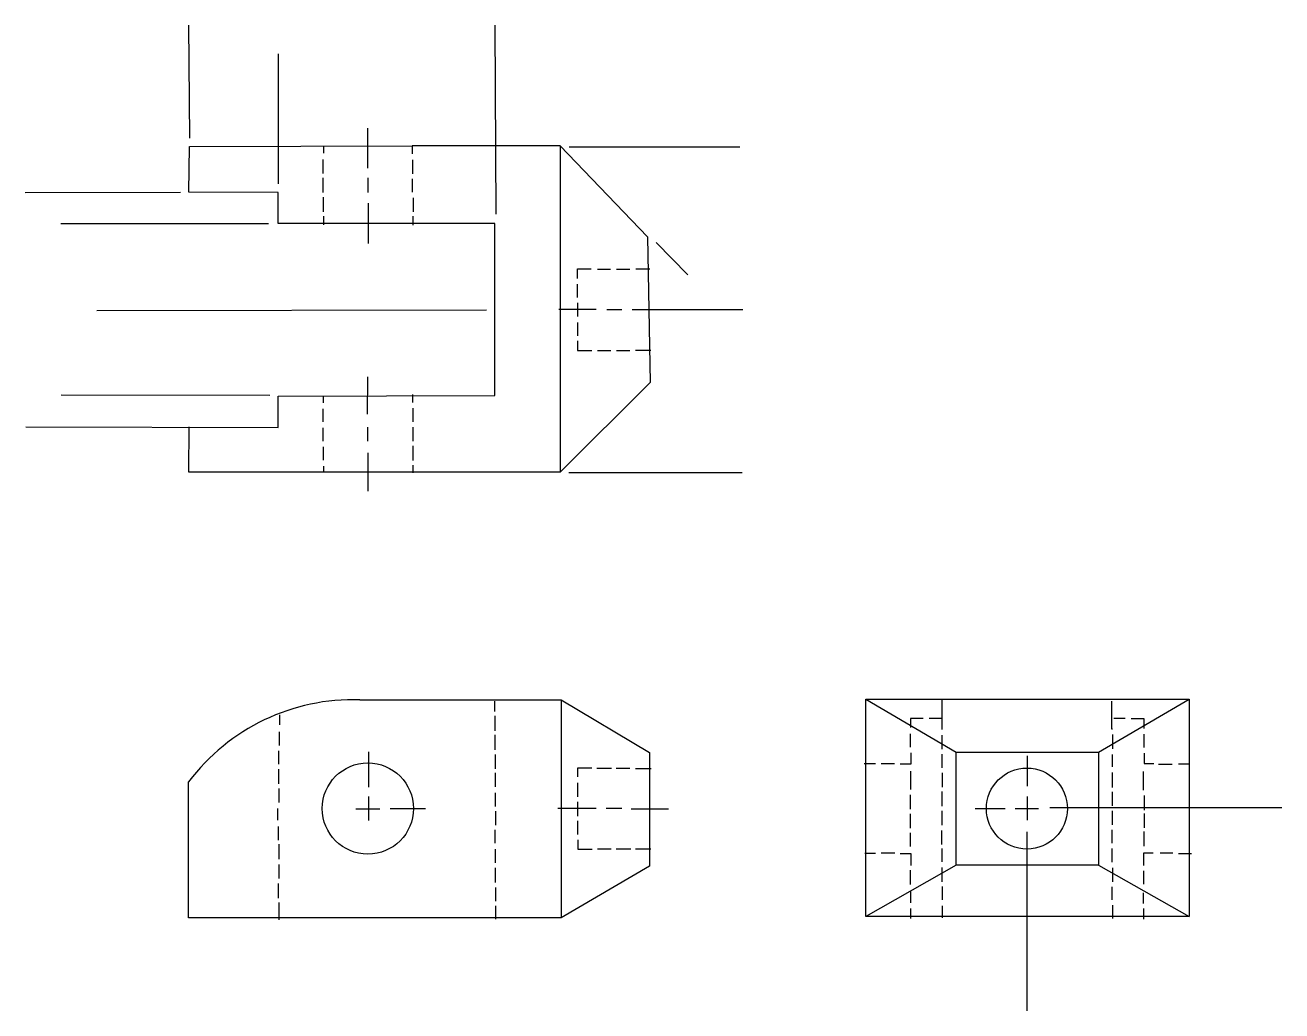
# Model space of a CAD drawing. Header units: millimetres. Extents: x 0.5 to 9.22, y 0.71 to 7.55.
import ezdxf

# ---------------------------------------------------------------- set-up
doc = ezdxf.new("R2010")
doc.units = ezdxf.units.MM

msp = doc.modelspace()

# ---------------------------------------------------------------- linework, layer by layer
for p, q in [((1.6307, 7.5503), (1.6375, 6.767)), ((3.7551, 7.5498), (3.7613, 6.2395)), ((2.2522, 7.35), (2.2522, 6.4501)), ((2.8723, 6.8353), (2.8723, 6.5586)), ((1.6317, 6.3902), (1.6375, 6.7085)), ((1.6375, 6.7085), (3.1829, 6.7127)), ((2.5658, 6.7076), (2.5658, 6.6613)), ((4.2083, 6.7127), (3.1829, 6.7127)), ((3.1829, 6.7127), (3.1829, 6.6582)), ((4.2083, 6.7127), (4.2078, 4.4484)), ((4.2083, 6.7127), (4.8141, 6.0804)), ((4.2714, 6.7059), (5.4555, 6.7059)), ((2.5632, 6.6169), (2.5632, 6.5201)), ((3.1848, 6.6154), (3.1848, 6.5181)), ((2.5632, 6.4902), (2.5632, 6.3898)), ((2.8738, 6.4899), (2.8738, 6.3897)), ((3.1829, 6.4841), (3.1829, 6.3916)), ((0.4968, 6.3896), (1.5744, 6.3915)), ((2.2525, 6.3899), (1.6317, 6.3902)), ((2.2531, 6.1731), (2.2525, 6.3899)), ((2.5644, 6.3564), (2.5644, 6.2549)), ((2.8768, 6.3149), (2.8768, 6.0353)), ((3.1876, 6.3529), (3.1876, 6.2556)), ((2.5665, 6.2242), (2.5665, 6.1636)), ((3.1858, 6.2254), (3.1858, 6.1621)), ((0.7441, 6.1731), (2.186, 6.1731)), ((3.7548, 6.1731), (2.2531, 6.1731)), ((3.7558, 4.9795), (3.7548, 6.1731)), ((4.8141, 6.0804), (4.8321, 5.0717)), ((4.8745, 6.0415), (5.0941, 5.8176)), ((4.3294, 5.792), (4.3294, 5.8596)), ((4.3294, 5.8596), (4.4244, 5.8596)), ((4.4675, 5.8564), (4.5586, 5.8564)), ((4.5991, 5.8564), (4.6922, 5.8564)), ((4.7336, 5.859), (4.83, 5.8585)), ((4.3274, 5.7534), (4.3274, 5.66)), ((4.3289, 5.623), (4.3289, 5.529)), ((0.9953, 5.5713), (3.6966, 5.5744)), ((4.4572, 5.5769), (4.1985, 5.5769)), ((4.5322, 5.5772), (4.6355, 5.5772)), ((4.7074, 5.5777), (5.4748, 5.5777)), ((4.3298, 5.4878), (4.3298, 5.3946)), ((4.3298, 5.3588), (4.3298, 5.2916)), ((4.3298, 5.2916), (4.4284, 5.2916)), ((4.4682, 5.2933), (4.5603, 5.2933)), ((4.5996, 5.2935), (4.6922, 5.2935)), ((4.7308, 5.2941), (4.8381, 5.2941)), ((2.8722, 5.1107), (2.8702, 4.8502)), ((4.8321, 5.0717), (4.2078, 4.4484)), ((0.7475, 4.9859), (2.1933, 4.982)), ((2.2529, 4.9755), (3.7558, 4.9795)), ((2.2529, 4.7589), (2.2529, 4.9755)), ((2.5674, 4.9306), (2.5674, 4.974)), ((3.1849, 4.9862), (3.1849, 4.9307)), ((2.5647, 4.7972), (2.5647, 4.8884)), ((3.1855, 4.8931), (3.1855, 4.7975)), ((0.5008, 4.7626), (2.2529, 4.7589)), ((1.6321, 4.4475), (1.6353, 4.7624)), ((2.5631, 4.757), (2.5631, 4.6642)), ((2.8722, 4.7614), (2.8722, 4.6627)), ((3.1874, 4.7612), (3.1874, 4.6627)), ((2.5639, 4.6248), (2.5639, 4.5321)), ((3.1856, 4.6301), (3.1856, 4.5292)), ((2.8742, 4.5818), (2.8742, 4.3173)), ((4.2078, 4.4484), (1.6321, 4.4475)), ((2.566, 4.4906), (2.566, 4.4511)), ((3.188, 4.4435), (3.188, 4.4972)), ((4.2692, 4.4467), (5.4719, 4.4467)), ((2.819, 2.8692), (4.2164, 2.8692)), ((3.7564, 2.7879), (3.7564, 2.8592)), ((4.2164, 2.8692), (4.2164, 1.3556)), ((4.2164, 2.8692), (4.8283, 2.5028)), ((6.3298, 2.8722), (6.9565, 2.5048)), ((6.3298, 2.8722), (6.8568, 2.8722)), ((6.8568, 2.8722), (6.8568, 2.6627)), ((7.9441, 2.5048), (8.5714, 2.8722)), ((8.0365, 2.6648), (8.0365, 2.8599)), ((2.2635, 2.6948), (2.2635, 2.7638)), ((3.7564, 2.7572), (3.7564, 2.6536)), ((6.7259, 2.7391), (6.639, 2.7391)), ((6.639, 2.7391), (6.639, 2.6764)), ((6.7683, 2.7404), (6.8607, 2.7404)), ((8.1271, 2.7389), (8.0485, 2.7389)), ((8.1696, 2.7389), (8.258, 2.7389)), ((8.258, 2.7389), (8.258, 2.6692)), ((2.2591, 2.6456), (2.2591, 2.5527)), ((3.7557, 2.6266), (3.7557, 2.5216)), ((6.6386, 2.5396), (6.6386, 2.6319)), ((6.8555, 2.624), (6.8555, 2.5265)), ((8.0409, 2.6648), (8.0365, 2.6648)), ((8.0403, 2.6293), (8.0403, 2.5288)), ((8.2569, 2.6299), (8.2569, 2.5383)), ((2.2553, 2.5156), (2.2553, 2.4234)), ((2.8778, 2.5076), (2.8778, 2.2635)), ((3.7565, 2.4897), (3.7565, 2.3892)), ((4.8283, 2.5028), (4.8283, 1.7154)), ((6.6433, 2.4253), (6.6433, 2.5017)), ((6.8562, 2.4911), (6.8562, 2.3963)), ((7.4479, 2.4793), (7.4479, 2.27)), ((8.0385, 2.4889), (8.0385, 2.4039)), ((8.2589, 2.4993), (8.2589, 2.4265)), ((2.2537, 2.3886), (2.2537, 2.2848)), ((3.758, 2.362), (3.758, 2.2645)), ((4.3313, 2.3343), (4.3313, 2.3962)), ((4.3313, 2.3962), (4.4287, 2.3962)), ((4.4619, 2.394), (4.5636, 2.394)), ((4.5961, 2.394), (4.6927, 2.394)), ((4.7303, 2.3933), (4.8409, 2.3933)), ((6.3966, 2.424), (6.3167, 2.424)), ((6.4365, 2.426), (6.528, 2.426)), ((6.5675, 2.4253), (6.6433, 2.4253)), ((6.639, 2.3734), (6.639, 2.2465)), ((6.8577, 2.3619), (6.8577, 2.2638)), ((8.0374, 2.3655), (8.0374, 2.2595)), ((8.2536, 2.3705), (8.2536, 2.2429)), ((8.2589, 2.4265), (8.3266, 2.4265)), ((8.3596, 2.423), (8.4533, 2.423)), ((8.4987, 2.425), (8.5761, 2.425)), ((1.6312, 1.3556), (1.6312, 2.3001)), ((4.3284, 2.293), (4.3284, 2.1958)), ((2.256, 2.2531), (2.256, 2.1571)), ((2.8778, 2.1974), (2.8778, 2.0307)), ((3.758, 2.2244), (3.758, 2.1285)), ((6.6369, 2.2098), (6.6369, 2.1091)), ((6.8566, 2.2325), (6.8566, 2.1301)), ((7.4483, 2.1969), (7.4483, 2.0343)), ((8.0381, 2.2308), (8.0381, 2.1323)), ((8.2602, 2.2059), (8.2602, 2.1034)), ((2.251, 2.0346), (2.251, 2.1156)), ((2.7903, 2.1135), (2.9571, 2.1135)), ((3.0295, 2.1146), (3.2745, 2.1146)), ((3.7588, 2.0967), (3.7588, 2)), ((4.4574, 2.1154), (4.1919, 2.1154)), ((4.3298, 2.1619), (4.3298, 2.0624)), ((4.5282, 2.1169), (4.6374, 2.1169)), ((4.9604, 2.111), (4.7015, 2.111)), ((6.8555, 2.0977), (6.8555, 1.9996)), ((7.0874, 2.1141), (7.2967, 2.1141)), ((7.3644, 2.1141), (7.5271, 2.1151)), ((9.2153, 2.1202), (7.6058, 2.1202)), ((8.0374, 2.0987), (8.0374, 2.0016)), ((4.3284, 2.0292), (4.3284, 1.9334)), ((6.639, 1.978), (6.639, 2.0776)), ((8.2605, 2.081), (8.2605, 1.9797)), ((2.2556, 1.8959), (2.2556, 1.9894)), ((3.7557, 1.9675), (3.7557, 1.874)), ((6.6394, 1.8504), (6.6394, 1.9459)), ((6.8545, 1.9618), (6.8545, 1.8659)), ((7.4466, 1.9527), (7.4466, 0.7105)), ((8.0355, 1.9668), (8.0355, 1.8747)), ((8.2587, 1.9557), (8.2587, 1.8525)), ((2.2564, 1.8663), (2.2564, 1.7642)), ((3.7581, 1.8328), (3.7581, 1.7369)), ((4.3317, 1.8975), (4.3317, 1.8318)), ((4.3317, 1.8318), (4.4305, 1.8318)), ((4.4685, 1.8341), (4.5621, 1.8341)), ((4.5978, 1.8345), (4.6994, 1.8345)), ((4.7311, 1.8338), (4.8383, 1.8338)), ((6.8572, 1.8368), (6.8572, 1.7446)), ((8.0355, 1.8369), (8.0355, 1.7415)), ((6.3969, 1.8024), (6.3215, 1.8024)), ((6.5299, 1.8043), (6.4358, 1.8043)), ((6.5683, 1.8024), (6.6423, 1.8024)), ((6.6423, 1.8024), (6.6423, 1.7193)), ((8.3232, 1.8048), (8.2543, 1.8048)), ((8.2543, 1.8048), (8.2543, 1.7182)), ((8.4598, 1.8048), (8.3709, 1.8048)), ((8.4975, 1.8025), (8.5875, 1.8025)), ((2.2566, 1.727), (2.2566, 1.629)), ((3.7569, 1.7029), (3.7569, 1.6021)), ((4.8283, 1.7154), (4.2164, 1.3556)), ((6.9565, 1.7226), (6.3298, 1.3654)), ((6.6377, 1.6869), (6.6377, 1.5883)), ((6.8572, 1.7051), (6.8572, 1.6058)), ((7.9441, 1.7226), (8.5714, 1.3654)), ((8.04, 1.7027), (8.04, 1.6061)), ((8.2565, 1.6827), (8.2565, 1.5895)), ((2.2528, 1.5951), (2.2528, 1.4921)), ((6.8578, 1.5733), (6.8578, 1.4799)), ((8.0366, 1.5717), (8.0366, 1.4818)), ((3.7594, 1.5657), (3.7594, 1.4722)), ((6.641, 1.4592), (6.641, 1.5467)), ((8.2565, 1.4552), (8.2565, 1.5306)), ((2.2579, 1.462), (2.2579, 1.3414)), ((3.759, 1.4402), (3.759, 1.3474)), ((6.6395, 1.4217), (6.6395, 1.3526)), ((6.8577, 1.4392), (6.8577, 1.3563)), ((8.04, 1.4441), (8.04, 1.3508)), ((8.2565, 1.4219), (8.2565, 1.3475)), ((4.2164, 1.3556), (1.6312, 1.3556))]:
    msp.add_line(p, q)
for points in [[(6.3298, 2.8722), (8.5714, 2.8722), (8.5714, 1.3654), (6.3298, 1.3654)], [(6.9565, 2.5048), (7.9441, 2.5048), (7.9441, 1.7226), (6.9565, 1.7226)]]:
    msp.add_lwpolyline(points, close=True)
for centre, radius in [((2.8743, 2.1146), 0.3165), ((7.4468, 2.114), 0.281)]:
    msp.add_circle(centre, radius)
msp.add_arc((2.7747, 1.4374), 1.4324, 88.23122, 142.96658)

doc.saveas('drawing.dxf')
